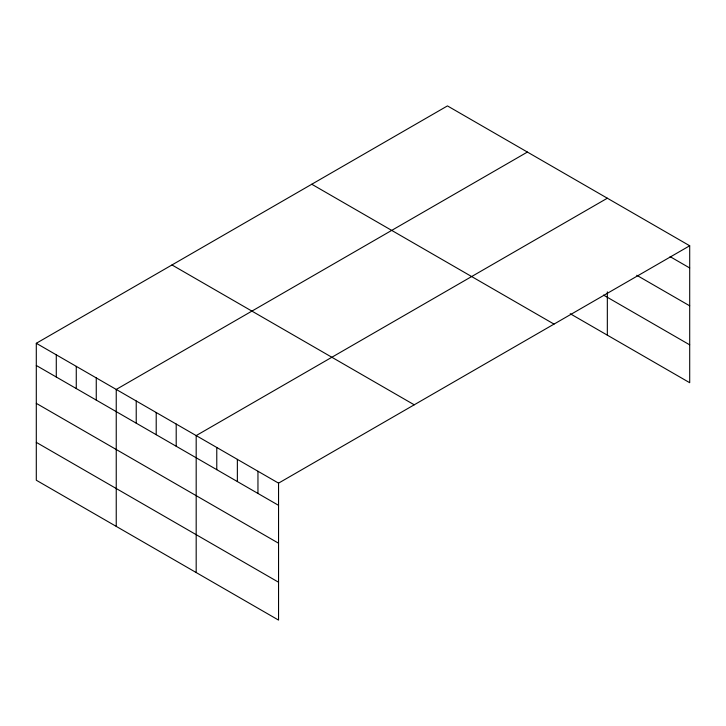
<?xml version="1.0" encoding="UTF-8"?>
<svg xmlns="http://www.w3.org/2000/svg" width="726" height="726" viewBox="0 0 726 726"><rect width="100%" height="100%" fill="white"/><g stroke="black" fill="none" stroke-linecap="round" stroke-linejoin="round"><path stroke-width="1.09" d="M689.7 245.769L278.548 483.144L278.548 620.095L36.3 480.231L36.3 343.289L447.452 105.905L689.7 245.769L689.7 382.711L570.219 313.732M527.394 152.061L116.242 389.435L116.242 526.386M607.335 198.216L196.183 435.591L196.183 572.542M670.089 256.641L689.7 267.967M636.747 275.263L689.7 305.827M603.533 295.092L689.7 344.85M311.772 184.241L554.02 324.105M171.98 264.954L414.228 404.809M36.3 343.289L278.548 483.144M36.3 365.477L278.548 505.341M36.3 403.347L278.548 543.211M36.3 442.361L278.548 582.225M607.335 291.879L607.335 335.158M257.957 471.256L257.957 493.453M237.366 459.367L237.366 481.565M216.775 447.479L216.775 469.677M176.2 424.057L176.2 446.245M156.208 412.513L156.208 434.711M136.225 400.979L136.225 423.167M96.259 377.901L96.259 400.099M76.266 366.367L76.266 388.555M56.283 354.823L56.283 377.021"/></g></svg>
